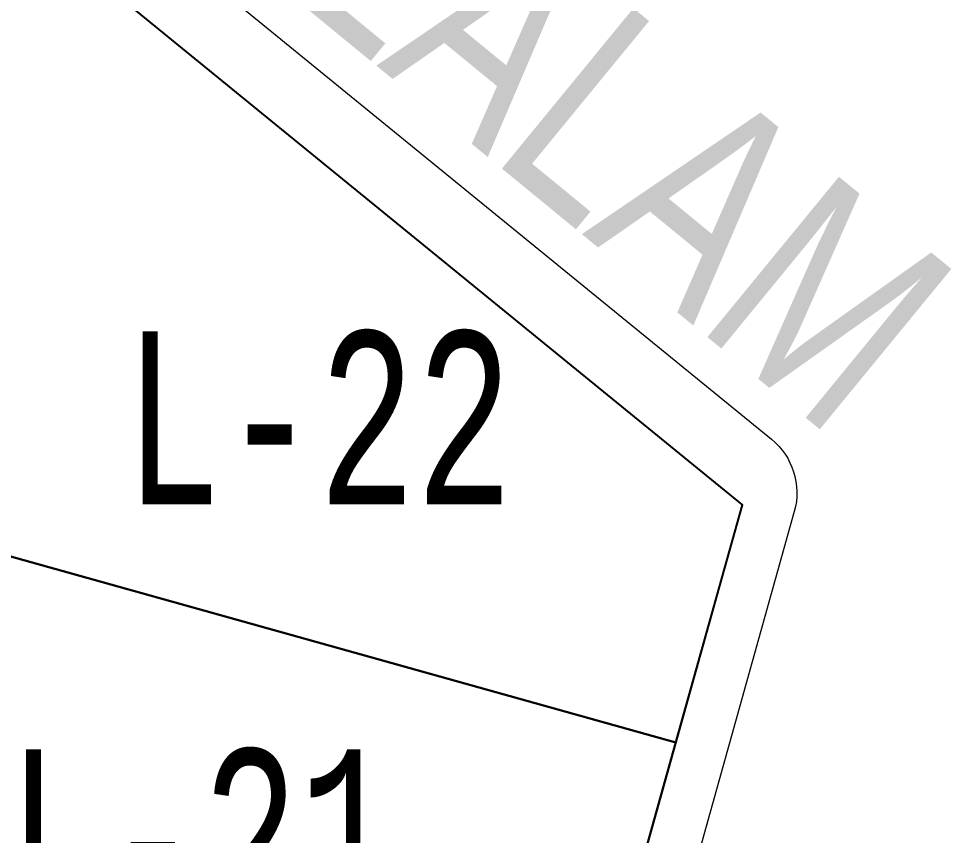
# Model space of a CAD drawing. Header units: millimetres. Extents: x 474016 to 477875, y 2288607 to 2292200.
# Drawn here: x 474427.55 to 474454.53, y 2289497.59 to 2289521.21 of the extents above; entities that cross this region are included whole.
import ezdxf
from ezdxf.enums import TextEntityAlignment as Align

# ---------------------------------------------------------------- set-up
doc = ezdxf.new("R2010")
doc.units = ezdxf.units.MM
doc.header["$LTSCALE"] = 50
doc.layers.add('BANQUETA', color=251, linetype='Continuous', lineweight=5)
doc.layers.add('vialidad', color=5, linetype='Continuous', lineweight=13)
doc.layers.add('CVL_LOTIF', color=1, linetype='Continuous')
doc.layers.add('MZ Y LT', color=7, linetype='Continuous', lineweight=13, true_color=0x0d2bf2)
doc.styles.add('MONOTXT4', font='MONOTXT4.shx', dxfattribs={"width": 0.55})
doc.styles.get("Standard").update_dxf_attribs({"font": 'arial.ttf'})

msp = doc.modelspace()

# ---------------------------------------------------------------- linework, layer by layer
at = {"layer": 'BANQUETA'}
msp.add_lwpolyline([(474404.694, 2289541.819, -0.540591), (474407.884, 2289542.831), (474449.322, 2289509.046, -0.298203), (474449.984, 2289506.958), (474377.368, 2289247.051, -0.414214), (474374.904, 2289245.663), (474327.711, 2289258.848, -0.414214), (474326.323, 2289261.312), (474404.694, 2289541.819)], format="xyb", dxfattribs=at)
msp.add_lwpolyline([(474448.481, 2289507.151), (474412.923, 2289379.883)], dxfattribs=at)
at = {"layer": 'CVL_LOTIF'}
for points in [[(474427.339, 2289524.388), (474422.481, 2289506.999), (474446.559, 2289500.272), (474448.481, 2289507.151)], [(474446.559, 2289500.272), (474422.481, 2289506.999), (474419.117, 2289494.961), (474443.195, 2289488.233)]]:
    msp.add_lwpolyline(points, close=True, dxfattribs=at)

# ---------------------------------------------------------------- texts
at = {"layer": 'MZ Y LT', "lineweight": 13, "style": 'MONOTXT4', "width": 0.65}
for s, p in [('L-22', (474436.215, 2289509.703)), ('L-21', (474432.838, 2289497.616))]:
    msp.add_text(s, height=5, dxfattribs=at).set_placement(p, align=Align.MIDDLE)
at = {"layer": 'vialidad', "color": 5, "lineweight": 13, "width": 0.75}
msp.add_text('SENDERO TZALAM', height=6, rotation=320.6435, dxfattribs=at).set_placement((474430.744, 2289529.598), align=Align.MIDDLE)

doc.saveas('drawing.dxf')
